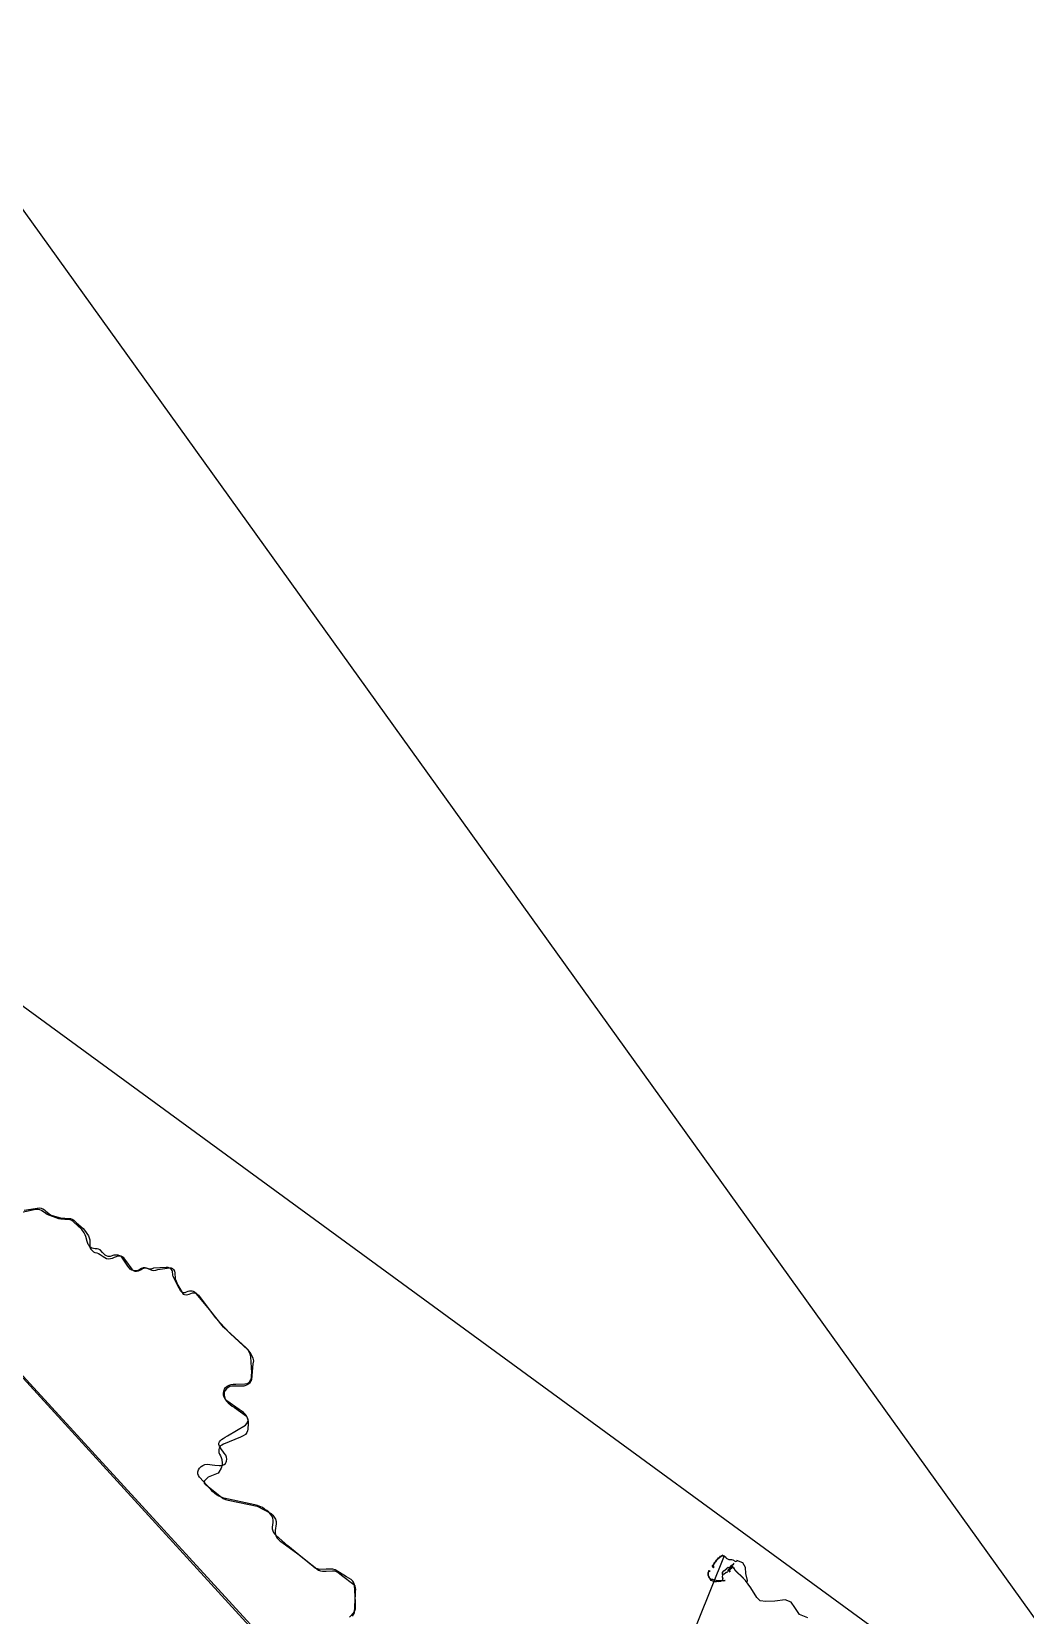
# Model space of a CAD drawing. Extents: x 533996 to 558759, y 1823984 to 1869097.
# Drawn here: x 543112 to 550192, y 1846540 to 1857819 of the extents above; entities that cross this region are included whole.
import ezdxf

# ---------------------------------------------------------------- set-up
doc = ezdxf.new("R2010")
doc.units = 0
for name, color, linetype in [('Default', 7, 'Continuous'), ('Unknown Line Type', 7, 'Continuous'), ('Unknown Point Feature', 7, 'Continuous')]:
    doc.layers.add(name, color=color, linetype=linetype)

# ---------------------------------------------------------------- blocks, each defined once
blk = doc.blocks.new('POINT_DISPLAY')
at = {"layer": 'Default'}
blk.add_line((0, 0), (0, 0), dxfattribs=at)

msp = doc.modelspace()

# ---------------------------------------------------------------- linework, layer by layer
at = {"layer": 'Unknown Line Type'}
for points in [[(558442, 1835129), (534041, 1869090)], [(536144, 1855925), (550090, 1845735)], [(539005, 1852660), (551572, 1838939)], [(551358, 1839129), (539007, 1852656)], [(545376, 1846528), (545408, 1846560), (545415, 1846573), (545419, 1846587), (545420, 1846602), (545420, 1846617), (545419, 1846633), (545412, 1846758), (545407, 1846772), (545400, 1846784), (545389, 1846796), (545373, 1846805), (545356, 1846814), (545275, 1846863), (545259, 1846868), (545243, 1846870), (545227, 1846869), (545211, 1846868), (545163, 1846867), (545148, 1846871), (545133, 1846877), (545119, 1846887), (545105, 1846898), (544938, 1847036), (544852, 1847110), (544841, 1847124), (544833, 1847139), (544828, 1847154), (544829, 1847169), (544831, 1847185), (544834, 1847201), (544834, 1847217), (544830, 1847233), (544823, 1847248), (544813, 1847261), (544801, 1847275), (544787, 1847286), (544772, 1847297), (544756, 1847307), (544721, 1847323), (544702, 1847327), (544481, 1847374), (544446, 1847388), (544430, 1847399), (544415, 1847410), (544402, 1847423), (544389, 1847436), (544308, 1847523), (544301, 1847535), (544297, 1847548), (544297, 1847562), (544300, 1847576), (544308, 1847589), (544319, 1847600), (544332, 1847608), (544347, 1847614), (544364, 1847616), (544382, 1847615), (544399, 1847613), (544417, 1847610), (544448, 1847606), (544462, 1847607), (544475, 1847610), (544485, 1847615), (544493, 1847622), (544498, 1847630), (544501, 1847639), (544503, 1847652), (544500, 1847666), (544495, 1847681), (544485, 1847696), (544475, 1847709), (544465, 1847721), (544450, 1847744), (544446, 1847756), (544447, 1847767), (544451, 1847776), (544458, 1847784), (544466, 1847792), (544476, 1847800), (544490, 1847809), (544507, 1847818), (544636, 1847895), (544646, 1847906), (544653, 1847919), (544655, 1847932), (544651, 1847946), (544644, 1847960), (544634, 1847973), (544621, 1847984), (544606, 1847996), (544590, 1848006), (544502, 1848067), (544491, 1848079), (544484, 1848093), (544480, 1848107), (544480, 1848122), (544481, 1848136), (544486, 1848150), (544494, 1848163), (544505, 1848173), (544519, 1848180), (544534, 1848185), (544549, 1848186), (544566, 1848186), (544632, 1848188), (544647, 1848191), (544658, 1848197), (544668, 1848206), (544674, 1848218), (544678, 1848232), (544679, 1848250), (544680, 1848267), (544674, 1848382), (544669, 1848400), (544653, 1848433), (544640, 1848446), (544480, 1848592), (544380, 1848718), (544285, 1848832), (544276, 1848841), (544266, 1848846), (544256, 1848848), (544246, 1848849), (544236, 1848849), (544225, 1848846), (544214, 1848842), (544204, 1848838), (544195, 1848837), (544187, 1848838), (544180, 1848843), (544174, 1848851), (544168, 1848860), (544163, 1848869), (544121, 1848953), (544119, 1848962), (544117, 1848990), (544114, 1848997), (544109, 1849004), (544103, 1849009), (544097, 1849013), (544090, 1849016), (544084, 1849017), (544077, 1849018), (544070, 1849018), (543980, 1849013), (543964, 1849005), (543953, 1849006), (543931, 1849012), (543920, 1849015), (543908, 1849014), (543895, 1849010), (543884, 1849004), (543873, 1848999), (543862, 1848994), (543849, 1848993), (543837, 1848995), (543826, 1848999), (543815, 1849005), (543806, 1849014), (543798, 1849027), (543789, 1849041), (543750, 1849097), (543740, 1849101), (543729, 1849104), (543719, 1849105), (543708, 1849105), (543697, 1849104), (543671, 1849096), (543658, 1849096), (543646, 1849101), (543635, 1849106), (543626, 1849115), (543617, 1849124), (543600, 1849142), (543589, 1849147), (543578, 1849151), (543565, 1849151), (543553, 1849152), (543542, 1849155), (543533, 1849159), (543526, 1849166), (543521, 1849173), (543516, 1849181), (543513, 1849188), (543507, 1849203), (543499, 1849237), (543493, 1849250), (543487, 1849263), (543470, 1849287), (543460, 1849298), (543448, 1849308), (543407, 1849346), (543398, 1849353), (543386, 1849357), (543374, 1849359), (543361, 1849359), (543348, 1849359), (543320, 1849361), (543306, 1849363), (543224, 1849394), (543213, 1849402), (543182, 1849424), (543170, 1849429), (543158, 1849431), (543145, 1849431), (543131, 1849429), (542988, 1849396)], [(543058, 1849426), (543169, 1849441), (543180, 1849439), (543192, 1849434), (543203, 1849427), (543213, 1849418), (543247, 1849393), (543259, 1849387), (543319, 1849371), (543334, 1849369), (543349, 1849369), (543390, 1849366), (543402, 1849362), (543412, 1849354), (543422, 1849345), (543432, 1849335), (543479, 1849295), (543490, 1849282), (543517, 1849242), (543523, 1849228), (543526, 1849214), (543527, 1849199), (543527, 1849185), (543528, 1849161), (543532, 1849151), (543538, 1849142), (543545, 1849135), (543553, 1849129), (543562, 1849124), (543576, 1849122), (543588, 1849117), (543601, 1849111), (543622, 1849095), (543633, 1849088), (543645, 1849082), (543659, 1849079), (543674, 1849081), (543689, 1849084), (543703, 1849090), (543716, 1849096), (543728, 1849100), (543740, 1849100), (543753, 1849097), (543764, 1849090), (543772, 1849079), (543781, 1849067), (543826, 1849005), (543836, 1848996), (543847, 1848991), (543860, 1848990), (543873, 1848994), (543887, 1849001), (543899, 1849008), (543911, 1849013), (543923, 1849015), (543934, 1849013), (543945, 1849008), (543957, 1849003), (543969, 1848998), (543983, 1848997), (543997, 1848999), (544012, 1849002), (544095, 1849016), (544106, 1849014), (544116, 1849009), (544124, 1849002), (544130, 1848991), (544132, 1848979), (544133, 1848965), (544134, 1848951), (544136, 1848936), (544141, 1848920), (544154, 1848891), (544192, 1848828), (544202, 1848824), (544213, 1848822), (544224, 1848824), (544235, 1848828), (544247, 1848833), (544258, 1848836), (544270, 1848838), (544281, 1848836), (544290, 1848830), (544300, 1848821), (544309, 1848810), (544420, 1848662), (544526, 1848547), (544652, 1848432), (544675, 1848403), (544689, 1848371), (544692, 1848353), (544689, 1848331), (544679, 1848220), (544676, 1848213), (544673, 1848206), (544670, 1848200), (544665, 1848194), (544659, 1848189), (544652, 1848184), (544643, 1848179), (544624, 1848173), (544608, 1848172), (544590, 1848172), (544539, 1848173), (544525, 1848170), (544512, 1848163), (544501, 1848154), (544491, 1848142), (544485, 1848127), (544485, 1848111), (544486, 1848095), (544491, 1848080), (544500, 1848066), (544512, 1848053), (544526, 1848041), (544542, 1848030), (544558, 1848020), (544643, 1847958), (544649, 1847946), (544653, 1847933), (544654, 1847920), (544655, 1847906), (544653, 1847867), (544650, 1847855), (544646, 1847842), (544637, 1847829), (544620, 1847819), (544601, 1847810), (544479, 1847760), (544468, 1847753), (544459, 1847746), (544452, 1847738), (544448, 1847730), (544445, 1847720), (544445, 1847709), (544447, 1847699), (544451, 1847687), (544457, 1847675), (544463, 1847663), (544467, 1847649), (544470, 1847624), (544470, 1847613), (544468, 1847604), (544465, 1847595), (544462, 1847587), (544447, 1847559), (544441, 1847553), (544370, 1847523), (544344, 1847497), (544338, 1847491), (544341, 1847482), (544349, 1847474), (544359, 1847466), (544476, 1847372), (544493, 1847364), (544513, 1847360), (544718, 1847317), (544818, 1847266), (544831, 1847253), (544841, 1847238), (544849, 1847224), (544854, 1847209), (544854, 1847192), (544853, 1847176), (544850, 1847160), (544848, 1847145), (544847, 1847130), (544849, 1847115), (544854, 1847102), (544862, 1847090), (544872, 1847079), (544882, 1847069), (544894, 1847061), (545008, 1846978), (545157, 1846862), (545170, 1846857), (545184, 1846855), (545197, 1846854), (545211, 1846855), (545256, 1846858), (545270, 1846856), (545283, 1846852), (545296, 1846845), (545308, 1846836), (545321, 1846826), (545408, 1846760), (545414, 1846749), (545418, 1846737), (545419, 1846724), (545418, 1846709), (545417, 1846693), (545409, 1846557), (545404, 1846546), (545396, 1846535)], [(548643, 1846523), (548584, 1846547), (548549, 1846595), (548523, 1846634), (548481, 1846650), (548406, 1846640), (548343, 1846638), (548302, 1846644), (548280, 1846666), (548236, 1846737), (548198, 1846789), (548171, 1846816), (548138, 1846848), (548100, 1846887), (548102, 1846887), (548100, 1846888), (548099, 1846888), (548096, 1846891), (548100, 1846895), (548101, 1846896), (548112, 1846904), (548116, 1846907), (548116, 1846910), (548116, 1846909), (548112, 1846912), (548115, 1846909), (548112, 1846906), (548110, 1846904), (548106, 1846900), (548105, 1846898), (548098, 1846896), (548097, 1846896), (548090, 1846888), (548088, 1846885), (548087, 1846884), (548088, 1846882), (548085, 1846881), (548084, 1846874), (548083, 1846873), (548079, 1846870), (548078, 1846871), (548079, 1846871), (548083, 1846856), (548084, 1846855), (548086, 1846850), (548085, 1846851), (548087, 1846850), (548087, 1846852), (548084, 1846858), (548085, 1846858), (548084, 1846859), (548086, 1846865), (548098, 1846875), (548099, 1846875), (548101, 1846875), (548105, 1846887), (548105, 1846886), (548105, 1846887), (548106, 1846885), (548094, 1846879), (548091, 1846870), (548085, 1846868), (548083, 1846871), (548081, 1846866), (548085, 1846853), (548085, 1846855), (548086, 1846856), (548085, 1846854), (548085, 1846858), (548086, 1846857), (548086, 1846853), (548087, 1846856), (548087, 1846858), (548086, 1846860), (548083, 1846868), (548080, 1846870), (548078, 1846866), (548078, 1846863), (548072, 1846861), (548073, 1846855), (548071, 1846850), (548069, 1846850), (548065, 1846846), (548063, 1846846), (548059, 1846845), (548056, 1846841), (548056, 1846841), (548056, 1846840), (548046, 1846834), (548042, 1846833), (548040, 1846831), (548035, 1846827), (548033, 1846815), (548035, 1846806), (548037, 1846799), (548035, 1846796), (548036, 1846788), (548041, 1846786), (548054, 1846788), (548052, 1846788), (548046, 1846785), (548041, 1846786), (548029, 1846785), (548018, 1846786), (548011, 1846785), (548002, 1846785), (547990, 1846788), (547978, 1846790), (547971, 1846792), (547965, 1846795), (547953, 1846796), (547953, 1846796), (547944, 1846805), (547942, 1846808), (547943, 1846810), (547940, 1846811), (547937, 1846819), (547933, 1846826), (547932, 1846835), (547932, 1846841), (547933, 1846846), (547936, 1846848), (547937, 1846852), (547938, 1846852), (547937, 1846856), (547935, 1846856), (547935, 1846856), (547936, 1846856), (547940, 1846856), (547941, 1846855), (547943, 1846855), (547946, 1846855), (547940, 1846857), (547940, 1846857), (547939, 1846856), (547937, 1846856), (547935, 1846854), (547935, 1846854), (547934, 1846850), (547934, 1846850), (547933, 1846847), (547932, 1846845), (547933, 1846837), (547933, 1846828), (547933, 1846823), (547937, 1846810), (547940, 1846806), (547946, 1846797), (547950, 1846791), (547958, 1846787), (547968, 1846784), (547977, 1846780), (547991, 1846781), (547991, 1846781), (547994, 1846784), (548005, 1846780), (548010, 1846784), (548017, 1846784), (548023, 1846783), (548028, 1846785), (548034, 1846789), (548036, 1846799), (548036, 1846806), (548035, 1846814), (548036, 1846824), (548036, 1846823), (548036, 1846824), (548037, 1846828), (548035, 1846831), (548034, 1846833), (548034, 1846837), (548035, 1846846), (548044, 1846856), (548053, 1846863), (548056, 1846867), (548064, 1846874), (548066, 1846876), (548072, 1846881), (548075, 1846882), (548083, 1846880), (548086, 1846881), (548090, 1846885), (548101, 1846884), (548103, 1846881), (548103, 1846881), (548106, 1846886), (548108, 1846886), (548103, 1846885), (548103, 1846883), (548102, 1846888), (548106, 1846884), (548112, 1846884), (548122, 1846862), (548185, 1846802), (548208, 1846777), (548213, 1846789), (548200, 1846838), (548199, 1846881), (548178, 1846915), (548136, 1846931), (548137, 1846926), (548128, 1846922), (548128, 1846924), (548111, 1846932), (548101, 1846935), (548082, 1846936), (548062, 1846944), (548063, 1846945), (548061, 1846950), (548047, 1846961), (548040, 1846962), (548034, 1846962), (548034, 1846963), (548015, 1846959), (548012, 1846953), (548000, 1846947), (547998, 1846943), (547991, 1846932), (547987, 1846925), (547987, 1846921), (547975, 1846914), (547971, 1846905), (547965, 1846896), (547965, 1846897), (547961, 1846892), (547960, 1846889), (547960, 1846889), (547963, 1846894), (547970, 1846889), (547971, 1846878), (547968, 1846879), (547966, 1846889), (547982, 1846917), (547990, 1846934), (548036, 1846970), (548032, 1846964), (548030, 1846966), (548030, 1846966), (548033, 1846967), (548033, 1846966), (548033, 1846966), (548033, 1846968), (548033, 1846967), (548031, 1846969), (548033, 1846969), (548035, 1846967), (548037, 1846967), (548046, 1846963), (543125, 1834730)]]:
    msp.add_lwpolyline(points, dxfattribs=at)

# ---------------------------------------------------------------- block references
at = {"layer": 'Unknown Point Feature', "xscale": 0.1, "yscale": 0.10000000000000002}
for p in [(543131, 1849429), (543145, 1849431), (543158, 1849431), (543169, 1849441), (543170, 1849429), (543180, 1849439), (543182, 1849424), (543192, 1849434), (543203, 1849427), (543213, 1849418), (543213, 1849402), (543224, 1849394), (543247, 1849393), (543259, 1849387), (543306, 1849363), (543319, 1849371), (543320, 1849361), (543334, 1849369), (543348, 1849359), (543349, 1849369), (543361, 1849359), (543374, 1849359), (543386, 1849357), (543390, 1849366), (543398, 1849353), (543402, 1849362), (543407, 1849346), (543412, 1849354), (543422, 1849345), (543432, 1849335), (543448, 1849308), (543460, 1849298), (543470, 1849287), (543479, 1849295), (543487, 1849263), (543490, 1849282), (543493, 1849250), (543499, 1849237), (543517, 1849242), (543523, 1849228), (543507, 1849203), (543513, 1849188), (543516, 1849181), (543521, 1849173), (543526, 1849214), (543526, 1849166), (543527, 1849199), (543527, 1849185), (543528, 1849161), (543532, 1849151), (543533, 1849159), (543538, 1849142), (543542, 1849155), (543545, 1849135), (543553, 1849152), (543553, 1849129), (543562, 1849124), (543565, 1849151), (543576, 1849122), (543578, 1849151), (543588, 1849117), (543589, 1849147), (543600, 1849142), (543617, 1849124), (543626, 1849115), (543601, 1849111), (543622, 1849095), (543633, 1849088), (543635, 1849106), (543645, 1849082), (543646, 1849101), (543658, 1849096), (543659, 1849079), (543671, 1849096), (543674, 1849081), (543689, 1849084), (543697, 1849104), (543703, 1849090), (543708, 1849105), (543716, 1849096), (543719, 1849105), (543728, 1849100), (543729, 1849104), (543740, 1849101), (543740, 1849100), (543750, 1849097), (543753, 1849097), (543764, 1849090), (543772, 1849079), (543781, 1849067), (543789, 1849041), (543798, 1849027), (543806, 1849014), (543815, 1849005), (543826, 1849005), (543826, 1848999), (543873, 1848999), (543884, 1849004), (543887, 1849001), (543895, 1849010), (543899, 1849008), (543908, 1849014), (543911, 1849013), (543920, 1849015), (543923, 1849015), (543931, 1849012), (543934, 1849013), (543945, 1849008), (543953, 1849006), (543957, 1849003), (543964, 1849005), (543969, 1848998), (543980, 1849013), (543997, 1848999), (544012, 1849002), (544070, 1849018), (544077, 1849018), (544084, 1849017), (544090, 1849016), (544095, 1849016), (544097, 1849013), (544103, 1849009), (544106, 1849014), (544109, 1849004), (544116, 1849009), (544124, 1849002), (543836, 1848996), (543837, 1848995), (543847, 1848991), (543849, 1848993), (543860, 1848990), (543862, 1848994), (543873, 1848994), (543983, 1848997), (544114, 1848997), (544117, 1848990), (544119, 1848962), (544121, 1848953), (544130, 1848991), (544132, 1848979), (544133, 1848965), (544134, 1848951), (544136, 1848936), (544141, 1848920), (544154, 1848891), (544163, 1848869), (544168, 1848860), (544174, 1848851), (544180, 1848843), (544187, 1848838), (544192, 1848828), (544195, 1848837), (544202, 1848824), (544204, 1848838), (544213, 1848822), (544214, 1848842), (544224, 1848824), (544225, 1848846), (544235, 1848828), (544236, 1848849), (544246, 1848849), (544247, 1848833), (544256, 1848848), (544258, 1848836), (544266, 1848846), (544270, 1848838), (544276, 1848841), (544281, 1848836), (544285, 1848832), (544290, 1848830), (544300, 1848821), (544309, 1848810), (544380, 1848718), (544420, 1848662), (544480, 1848592), (544526, 1848547), (544640, 1848446), (544652, 1848432), (544653, 1848433), (544669, 1848400), (544674, 1848382), (544675, 1848403), (544689, 1848371), (544689, 1848331), (544692, 1848353), (544674, 1848218), (544676, 1848213), (544678, 1848232), (544679, 1848250), (544679, 1848220), (544680, 1848267), (544480, 1848122), (544480, 1848107), (544481, 1848136), (544485, 1848127), (544485, 1848111), (544486, 1848150), (544491, 1848142), (544494, 1848163), (544501, 1848154), (544505, 1848173), (544512, 1848163), (544519, 1848180), (544525, 1848170), (544534, 1848185), (544539, 1848173), (544549, 1848186), (544566, 1848186), (544590, 1848172), (544608, 1848172), (544624, 1848173), (544632, 1848188), (544643, 1848179), (544647, 1848191), (544652, 1848184), (544658, 1848197), (544659, 1848189), (544665, 1848194), (544668, 1848206), (544670, 1848200), (544673, 1848206), (544484, 1848093), (544486, 1848095), (544491, 1848080), (544491, 1848079), (544500, 1848066), (544502, 1848067), (544512, 1848053), (544526, 1848041), (544542, 1848030), (544558, 1848020), (544590, 1848006), (544606, 1847996), (544621, 1847984), (544634, 1847973), (544636, 1847895), (544643, 1847958), (544644, 1847960), (544646, 1847906), (544649, 1847946), (544651, 1847946), (544653, 1847933), (544653, 1847919), (544654, 1847920), (544655, 1847932), (544655, 1847906), (544447, 1847767), (544451, 1847776), (544458, 1847784), (544466, 1847792), (544476, 1847800), (544479, 1847760), (544490, 1847809), (544507, 1847818), (544601, 1847810), (544620, 1847819), (544637, 1847829), (544646, 1847842), (544650, 1847855), (544653, 1847867), (544445, 1847720), (544445, 1847709), (544446, 1847756), (544447, 1847699), (544448, 1847730), (544450, 1847744), (544451, 1847687), (544452, 1847738), (544457, 1847675), (544459, 1847746), (544463, 1847663), (544465, 1847721), (544467, 1847649), (544468, 1847753), (544475, 1847709), (544485, 1847696), (544495, 1847681), (544500, 1847666), (544503, 1847652), (544297, 1847562), (544297, 1847548), (544300, 1847576), (544301, 1847535), (544308, 1847589), (544319, 1847600), (544332, 1847608), (544347, 1847614), (544364, 1847616), (544382, 1847615), (544399, 1847613), (544417, 1847610), (544441, 1847553), (544447, 1847559), (544448, 1847606), (544462, 1847607), (544462, 1847587), (544465, 1847595), (544468, 1847604), (544470, 1847624), (544470, 1847613), (544475, 1847610), (544485, 1847615), (544493, 1847622), (544498, 1847630), (544501, 1847639), (544308, 1847523), (544338, 1847491), (544341, 1847482), (544344, 1847497), (544349, 1847474), (544359, 1847466), (544370, 1847523), (544389, 1847436), (544402, 1847423), (544415, 1847410), (544430, 1847399), (544446, 1847388), (544476, 1847372), (544481, 1847374), (544493, 1847364), (544513, 1847360), (544702, 1847327), (544718, 1847317), (544721, 1847323), (544756, 1847307), (544772, 1847297), (544787, 1847286), (544801, 1847275), (544813, 1847261), (544818, 1847266), (544823, 1847248), (544830, 1847233), (544831, 1847253), (544834, 1847217), (544834, 1847201), (544841, 1847238), (544849, 1847224), (544854, 1847209), (544828, 1847154), (544829, 1847169), (544831, 1847185), (544833, 1847139), (544841, 1847124), (544847, 1847130), (544848, 1847145), (544849, 1847115), (544850, 1847160), (544852, 1847110), (544853, 1847176), (544854, 1847192), (544854, 1847102), (544862, 1847090), (544872, 1847079), (544882, 1847069), (544894, 1847061), (544938, 1847036), (545008, 1846978), (548031, 1846969), (548033, 1846969), (548036, 1846970), (545105, 1846898), (545119, 1846887), (545133, 1846877), (545148, 1846871), (545157, 1846862), (545163, 1846867), (545170, 1846857), (545211, 1846868), (545227, 1846869), (545243, 1846870), (545256, 1846858), (545259, 1846868), (545270, 1846856), (545275, 1846863), (547935, 1846856), (547935, 1846856), (547936, 1846856), (547937, 1846856), (547937, 1846856), (547939, 1846856), (547940, 1846857), (547940, 1846857), (547940, 1846856), (547941, 1846855), (547943, 1846855), (547960, 1846889), (547960, 1846889), (547961, 1846892), (547963, 1846894), (547965, 1846897), (547965, 1846896), (547966, 1846889), (547968, 1846879), (547970, 1846889), (547971, 1846905), (547971, 1846878), (547975, 1846914), (547982, 1846917), (547987, 1846925), (547987, 1846921), (547990, 1846934), (547991, 1846932), (547998, 1846943), (548000, 1846947), (548012, 1846953), (548015, 1846959), (548030, 1846966), (548030, 1846966), (548032, 1846964), (548033, 1846968), (548033, 1846967), (548033, 1846967), (548033, 1846966), (548033, 1846966), (548034, 1846963), (548034, 1846962), (548035, 1846967), (548037, 1846967), (548040, 1846962), (548044, 1846856), (548046, 1846963), (548047, 1846961), (548053, 1846863), (548056, 1846867), (548061, 1846950), (548062, 1846944), (548063, 1846945), (548064, 1846874), (548066, 1846876), (548072, 1846881), (548072, 1846861), (548073, 1846855), (548075, 1846882), (548078, 1846871), (548078, 1846866), (548078, 1846863), (548079, 1846871), (548079, 1846870), (548080, 1846870), (548081, 1846866), (548082, 1846936), (548083, 1846880), (548083, 1846873), (548083, 1846871), (548083, 1846868), (548083, 1846856), (548084, 1846874), (548084, 1846859), (548084, 1846858), (548085, 1846881), (548085, 1846868), (548085, 1846858), (548085, 1846858), (548086, 1846881), (548086, 1846865), (548086, 1846860), (548086, 1846857), (548086, 1846856), (548087, 1846884), (548087, 1846858), (548087, 1846856), (548088, 1846885), (548088, 1846882), (548090, 1846888), (548090, 1846885), (548091, 1846870), (548094, 1846879), (548096, 1846891), (548097, 1846896), (548098, 1846896), (548098, 1846875), (548099, 1846888), (548099, 1846875), (548100, 1846895), (548100, 1846888), (548100, 1846887), (548101, 1846935), (548101, 1846896), (548101, 1846884), (548101, 1846875), (548102, 1846888), (548102, 1846887), (548103, 1846885), (548103, 1846883), (548103, 1846881), (548103, 1846881), (548105, 1846898), (548105, 1846887), (548105, 1846887), (548105, 1846886), (548106, 1846900), (548106, 1846886), (548106, 1846885), (548106, 1846884), (548108, 1846886), (548110, 1846904), (548111, 1846932), (548112, 1846912), (548112, 1846906), (548112, 1846904), (548112, 1846884), (548115, 1846909), (548116, 1846910), (548116, 1846909), (548116, 1846907), (548122, 1846862), (548128, 1846924), (548128, 1846922), (548136, 1846931), (548137, 1846926), (548178, 1846915), (548199, 1846881), (545184, 1846855), (545197, 1846854), (545211, 1846855), (545283, 1846852), (545296, 1846845), (545308, 1846836), (545321, 1846826), (545356, 1846814), (545373, 1846805), (545389, 1846796), (545400, 1846784), (545407, 1846772), (545408, 1846760), (545412, 1846758), (545414, 1846749), (547932, 1846845), (547932, 1846841), (547932, 1846835), (547933, 1846847), (547933, 1846846), (547933, 1846837), (547933, 1846828), (547933, 1846826), (547933, 1846823), (547934, 1846850), (547934, 1846850), (547935, 1846854), (547935, 1846854), (547936, 1846848), (547937, 1846852), (547937, 1846819), (547937, 1846810), (547938, 1846852), (547940, 1846811), (547940, 1846806), (547942, 1846808), (547943, 1846810), (547944, 1846805), (547946, 1846855), (547946, 1846797), (547950, 1846791), (547953, 1846796), (547953, 1846796), (547958, 1846787), (547965, 1846795), (547968, 1846784), (547971, 1846792), (547977, 1846780), (547978, 1846790), (547990, 1846788), (547991, 1846781), (547991, 1846781), (547994, 1846784), (548002, 1846785), (548005, 1846780), (548010, 1846784), (548011, 1846785), (548017, 1846784), (548018, 1846786), (548023, 1846783), (548028, 1846785), (548029, 1846785), (548033, 1846815), (548034, 1846837), (548034, 1846833), (548034, 1846789), (548035, 1846846), (548035, 1846831), (548035, 1846827), (548035, 1846814), (548035, 1846806), (548035, 1846796), (548036, 1846824), (548036, 1846824), (548036, 1846823), (548036, 1846806), (548036, 1846799), (548036, 1846788), (548037, 1846828), (548037, 1846799), (548040, 1846831), (548041, 1846786), (548041, 1846786), (548042, 1846833), (548046, 1846834), (548046, 1846785), (548052, 1846788), (548054, 1846788), (548056, 1846841), (548056, 1846841), (548056, 1846840), (548059, 1846845), (548063, 1846846), (548065, 1846846), (548069, 1846850), (548071, 1846850), (548084, 1846855), (548085, 1846855), (548085, 1846854), (548085, 1846853), (548085, 1846851), (548086, 1846853), (548086, 1846850), (548087, 1846852), (548087, 1846850), (548138, 1846848), (548171, 1846816), (548185, 1846802), (548198, 1846789), (548200, 1846838), (548208, 1846777), (548213, 1846789), (545417, 1846693), (545418, 1846737), (545418, 1846709), (545419, 1846724), (545419, 1846633), (548236, 1846737), (548280, 1846666), (548302, 1846644), (548343, 1846638), (548406, 1846640), (548481, 1846650), (548523, 1846634), (545404, 1846546), (545408, 1846560), (545409, 1846557), (545415, 1846573), (545419, 1846587), (545420, 1846617), (545420, 1846602), (548549, 1846595), (548584, 1846547)]:
    msp.add_blockref('POINT_DISPLAY', p, dxfattribs=at)

doc.saveas('drawing.dxf')
